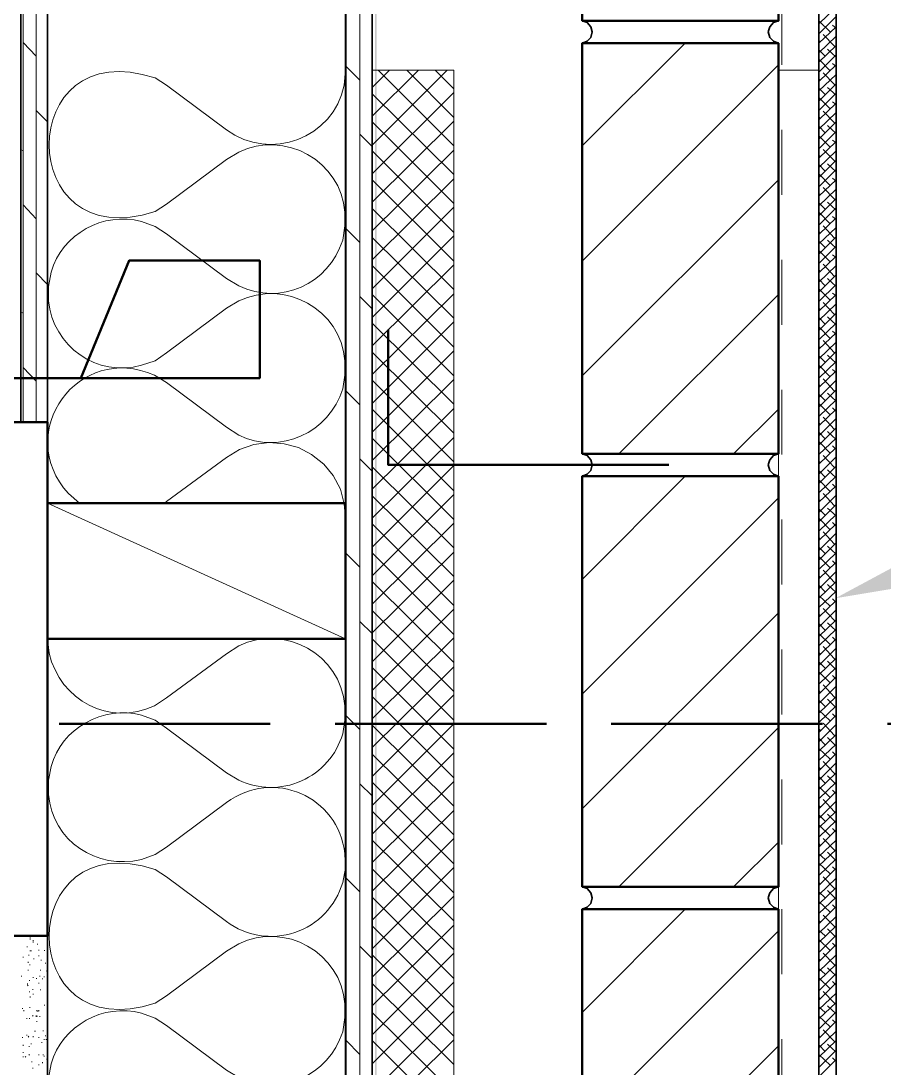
# Model space of a CAD drawing. Header units: inches. Extents: x 5 to 516, y -193 to 129.
# Drawn here: x 91.613 to 92.943, y -177.474 to -175.861 of the extents above; entities that cross this region are included whole.
import ezdxf

# ---------------------------------------------------------------- set-up
doc = ezdxf.new("R2010")
doc.units = ezdxf.units.IN
doc.header["$MEASUREMENT"] = 0
doc.linetypes.add('PDF_IMPORT', pattern=[1, 0.8, -0.2])
doc.layers.add('PDF8_Geometry', color=7, linetype='Continuous')
doc.layers.add('PDF8_Solid Fills', color=7, linetype='Continuous')

msp = doc.modelspace()

# ---------------------------------------------------------------- linework, layer by layer
at = {"layer": 'PDF8_Geometry', "lineweight": 35}
for points in [[(91.6132938, -171.1268929), (91.6132938, -176.4791154), (91.654405, -176.4791154), (91.654405, -171.1268929)], [(92.8421826, -179.5624484), (92.8421826, -171.3646701), (92.8688492, -171.3646701), (92.8688492, -179.5624484)]]:
    msp.add_lwpolyline(points, close=True, dxfattribs=at)
at = {"layer": 'PDF8_Geometry', "lineweight": 15}
for points in [[(91.6166282, -176.479116), (91.6166282, -171.1268935)], [(91.6366274, -176.479116), (91.6366274, -171.1268935)], [(92.1144061, -180.5413382), (92.1144061, -171.2280039)], [(92.1355152, -180.5413382), (92.1355152, -171.2280039)], [(92.8421826, -175.8657827), (92.8688492, -175.8402271)], [(92.8421826, -175.8813376), (92.8688492, -175.8546709)], [(92.8421826, -175.8957826), (92.8688492, -175.870227)], [(92.8599619, -175.8780044), (92.8421841, -175.8613377)], [(92.8688504, -175.8724491), (92.8632948, -175.8680046)], [(92.8444047, -175.8935604), (92.8421825, -175.8913382)], [(92.8421826, -175.9102264), (92.8688492, -175.8846709)], [(92.8666283, -175.9002268), (92.8488505, -175.8824491)], [(91.6366274, -175.9157818), (91.6166274, -175.8946707)], [(92.4777393, -176.0535596), (92.6366282, -175.8957818)], [(92.8421826, -175.9246714), (92.8688492, -175.8991159)], [(92.8521833, -175.9157818), (92.8421833, -175.9057818)], [(92.8688504, -175.9168928), (92.8555171, -175.9046706)], [(92.8421826, -175.9402263), (92.8688492, -175.9135597)], [(92.8599619, -175.9380042), (92.8421841, -175.9202264)], [(92.1110716, -175.9602267), (92.1132938, -175.9368933)], [(92.1355152, -175.9524492), (92.1144041, -175.9313381)], [(92.1544045, -176.0524485), (92.26996, -175.936893)], [(92.1544045, -175.9635599), (92.1810711, -175.9368932)], [(92.1544045, -176.0080048), (92.2255156, -175.9368936)], [(92.2799606, -176.0535596), (92.1632939, -175.9368929)], [(92.2799606, -176.0102269), (92.2077383, -175.9368936)], [(92.2799606, -175.965782), (92.2510717, -175.9368931)], [(92.4777393, -176.2313381), (92.7799616, -175.9291158)], [(92.8421826, -175.9546713), (92.8688492, -175.9291158)], [(92.8666283, -175.9591156), (92.8488505, -175.9413378)], [(92.8688504, -175.9313378), (92.8632948, -175.9268934)], [(91.9299604, -176.0291156), (91.8377382, -175.9602267), (91.8199604, -175.9491156)], [(92.8444047, -175.9524492), (92.8421825, -175.950227)], [(92.8421826, -175.9691152), (92.8688492, -175.9435596)], [(92.1544045, -176.0968934), (92.27996, -175.9713379)], [(92.2799606, -176.0980045), (92.154405, -175.97356)], [(92.8421826, -175.9846712), (92.8688492, -175.9580046)], [(92.8421826, -175.9991151), (92.8688492, -175.9724484)], [(92.8521833, -175.9746717), (92.8421833, -175.9646717)], [(92.8688504, -175.9757816), (92.8555171, -175.9635594)], [(92.8421826, -176.0135601), (92.8688492, -175.9880045)], [(92.8599619, -175.996893), (92.8421841, -175.9791152)], [(92.8688504, -175.9902266), (92.8632948, -175.9857821)], [(91.6544044, -176.0168933), (91.6366266, -175.9991155)], [(92.8421826, -176.028004), (92.8688492, -176.0024484)], [(92.8666283, -176.0180044), (92.8488505, -176.0002266)], [(92.1544045, -176.1402261), (92.27996, -176.0157817)], [(92.2799606, -176.1424483), (92.154405, -176.0168927)], [(92.8444047, -176.011338), (92.8421825, -176.0091157)], [(92.8421826, -176.04356), (92.8688492, -176.0168933)], [(92.1544045, -176.0546707), (92.1355156, -176.0357818)], [(92.8421826, -176.058005), (92.8688492, -176.0313383)], [(92.8521833, -176.0335593), (92.8421833, -176.0235593)], [(92.8599619, -176.0557817), (92.8421841, -176.038004)], [(92.8688504, -176.0346715), (92.8555171, -176.0224493)], [(92.8421826, -176.0724489), (92.8688492, -176.0468933)], [(92.8688504, -176.0491153), (92.8632948, -176.0446709)], [(91.6166282, -176.0613371), (91.6132948, -176.0591148)], [(91.9488493, -176.0635597), (91.9299604, -176.0746708), (91.8377382, -176.1435597)], [(92.1544045, -176.184671), (92.27996, -176.0602266)], [(92.2799606, -176.1868932), (92.154405, -176.0613376)], [(92.8444047, -176.0702267), (92.8421825, -176.0680045)], [(92.8421826, -176.0868927), (92.8688492, -176.0613372)], [(92.8666283, -176.0768931), (92.8488505, -176.0591153)], [(92.8421826, -176.1024488), (92.8688492, -176.0757821)], [(92.8521833, -176.0924492), (92.8421833, -176.0824492)], [(92.8688504, -176.0935602), (92.8555171, -176.081338)], [(92.1144061, -176.0980045), (92.113295, -176.0968934)], [(92.8421826, -176.1168926), (92.8688492, -176.090226)], [(92.8599619, -176.1146705), (92.8421841, -176.0968927)], [(92.1544045, -176.2291159), (92.27996, -176.1046715)], [(92.2799606, -176.2313381), (92.154405, -176.1057825)], [(92.4777393, -176.4080043), (92.7799616, -176.1057821)], [(92.8421826, -176.1313376), (92.8688492, -176.1057821)], [(92.8666283, -176.1357819), (92.8488505, -176.1180041)], [(92.8688504, -176.1080041), (92.8632948, -176.1035597)], [(92.8444047, -176.1291155), (92.8421825, -176.1268933)], [(92.8421826, -176.1457826), (92.8688492, -176.120227)], [(92.8421826, -176.1613375), (92.8688492, -176.1346709)], [(91.6366274, -176.1657818), (91.6166274, -176.1446707)], [(91.8199604, -176.1546711), (91.8377382, -176.14356)], [(92.1544045, -176.2735597), (92.27996, -176.1480041)], [(92.2799606, -176.2746708), (92.154405, -176.1502263)], [(92.8421826, -176.1757825), (92.8688492, -176.1491158)], [(92.8521833, -176.1513379), (92.8421833, -176.1413379)], [(92.8688504, -176.152449), (92.8555171, -176.1402268)], [(92.1088493, -176.1991153), (92.1121827, -176.1768931), (92.1121827, -176.155782)], [(92.8421826, -176.1902264), (92.8688492, -176.1646708)], [(92.8599619, -176.1735604), (92.8421841, -176.1557826)], [(92.8688504, -176.1668929), (92.8632948, -176.1624484)], [(91.9488493, -176.2691153), (91.9299604, -176.2580042), (91.8377382, -176.1891153), (91.8199604, -176.1780042), (91.7988493, -176.1702264)], [(92.1355152, -176.2024492), (92.1144041, -176.1813381)], [(92.8421826, -176.2046714), (92.8688492, -176.1791158)], [(92.8666283, -176.1957817), (92.8488505, -176.1768928)], [(92.1544045, -176.3180046), (92.27996, -176.192449)], [(92.2799606, -176.3191157), (92.154405, -176.1946712)], [(92.8444047, -176.1880042), (92.8421825, -176.185782)], [(92.8421826, -176.2202263), (92.8688492, -176.1935596)], [(92.8688504, -176.2113378), (92.8555171, -176.1991155)], [(92.8421826, -176.2346713), (92.8688492, -176.2080046)], [(92.8521833, -176.2102267), (92.8421833, -176.2002267)], [(92.8599619, -176.2324491), (92.8421841, -176.2146714)], [(92.8421826, -176.2491151), (92.8688492, -176.2235596)], [(92.8688504, -176.2257816), (92.8632948, -176.2213372)], [(91.6599604, -176.2480042), (91.655516, -176.2702264), (91.655516, -176.2924486)], [(92.1544045, -176.3613373), (92.27996, -176.2368929)], [(92.2799606, -176.3635606), (92.154405, -176.238005)], [(92.8444047, -176.246893), (92.8421825, -176.2446708)], [(92.8421826, -176.2635601), (92.8688492, -176.2380046)], [(92.8666283, -176.2546716), (92.8488505, -176.2357827)], [(91.6544044, -176.2668933), (91.6366266, -176.2491155)], [(92.8421826, -176.279115), (92.8688492, -176.2524484)], [(92.8521833, -176.2691154), (92.8421833, -176.2591154)], [(92.8688504, -176.2702265), (92.8555171, -176.2580043)], [(92.8421826, -176.29356), (92.8688492, -176.2668934)], [(92.8599619, -176.2913379), (92.8421841, -176.2735601)], [(92.8688504, -176.2846715), (92.8632948, -176.2802271)], [(91.9488493, -176.2924484), (91.9299604, -176.3035595), (91.8377382, -176.3724484)], [(92.1544045, -176.3046707), (92.1355156, -176.2857818)], [(92.1544045, -176.4057822), (92.27996, -176.2813378)], [(92.2799606, -176.4080043), (92.154405, -176.2824488)], [(92.5344048, -176.528004), (92.7799604, -176.2824484)], [(92.8421826, -176.308005), (92.8688492, -176.2824495)], [(92.8666283, -176.3135603), (92.8488505, -176.2946715)], [(91.6166282, -176.3113371), (91.6132948, -176.3091149)], [(92.8444047, -176.3057818), (92.8421825, -176.3035595)], [(92.8421826, -176.3224489), (92.8688492, -176.2968933)], [(92.8421826, -176.3380049), (92.8688492, -176.3113383)], [(92.1544045, -176.450226), (92.27996, -176.3246704)], [(92.2799606, -176.4513382), (92.154405, -176.3268937)], [(92.8421826, -176.3524488), (92.8688492, -176.3268932)], [(92.8521833, -176.3280042), (92.8421833, -176.3180042)], [(92.8688504, -176.3291153), (92.8555171, -176.316893)], [(92.8421826, -176.3668926), (92.8688492, -176.3413371)], [(92.8599619, -176.3502267), (92.8421841, -176.3324489)], [(92.8688504, -176.3435603), (92.8632948, -176.3391158)], [(92.1144061, -176.3480045), (92.113295, -176.3468934)], [(92.8421826, -176.3813376), (92.8688492, -176.3557821)], [(92.8666283, -176.3724491), (92.8488505, -176.3535602)], [(91.7988493, -176.3913375), (91.8199604, -176.3846709), (91.8377382, -176.3724487)], [(92.1544045, -176.4946709), (92.27996, -176.3691153)], [(92.2799606, -176.4957819), (92.154405, -176.3713375)], [(92.8444047, -176.3646705), (92.8421825, -176.3624483)], [(92.8421826, -176.3968937), (92.8688492, -176.370227)], [(92.8521833, -176.386893), (92.8421833, -176.376893)], [(92.8688504, -176.388004), (92.8555171, -176.3757818)], [(92.1088493, -176.4280039), (92.1121827, -176.4068928), (92.1121827, -176.3846706)], [(92.8421826, -176.4113375), (92.8688492, -176.385782)], [(92.8599619, -176.4091154), (92.8421841, -176.3913376)], [(91.6366274, -176.4157818), (91.6166274, -176.3946707)], [(91.9488493, -176.4991151), (91.9299604, -176.4868928), (91.8377382, -176.4180039), (91.8188493, -176.4068928)], [(92.8421826, -176.4257825), (92.8688492, -176.400227)], [(92.8688504, -176.402449), (92.8632948, -176.3980046)], [(92.1544045, -176.5380047), (92.27996, -176.4135603)], [(92.2799606, -176.5402268), (92.154405, -176.4146713)], [(92.8444047, -176.4235604), (92.8421825, -176.4213382)], [(92.8421826, -176.4413375), (92.8688492, -176.4146708)], [(92.8666283, -176.4313379), (92.8488505, -176.412449)], [(92.1355152, -176.4524492), (92.1144041, -176.4313381)], [(92.8421826, -176.4557824), (92.8688492, -176.4291158)], [(92.8521833, -176.4457817), (92.8421833, -176.4357817)], [(92.8688504, -176.4468939), (92.8555171, -176.4346717)], [(92.8421826, -176.4702263), (92.8688492, -176.4446707)], [(92.8599619, -176.4680042), (92.8421841, -176.4502264)], [(92.8688504, -176.4624488), (92.8632948, -176.4568933)], [(92.1544045, -176.5824485), (92.27996, -176.458004)], [(92.2799606, -176.5846706), (92.154405, -176.4591151)], [(92.7110722, -176.528004), (92.7799611, -176.4591151)], [(92.8421826, -176.4846713), (92.8688492, -176.4591157)], [(92.8421826, -176.5002262), (92.8688492, -176.4735595)], [(92.8666283, -176.4902266), (92.8488505, -176.4713377)], [(92.8444047, -176.4824492), (92.8421825, -176.4802269)], [(92.8421826, -176.5146712), (92.8688492, -176.4880045)], [(92.1544045, -176.6268934), (92.27996, -176.5024489)], [(92.2799606, -176.6291155), (92.154405, -176.50356)], [(92.8421826, -176.5291151), (92.8688492, -176.5035595)], [(92.8521833, -176.5046716), (92.8421833, -176.4946716)], [(92.8688504, -176.5057815), (92.8555171, -176.4935593)], [(92.1132939, -176.6280045), (92.1110717, -176.6046711), (92.1055161, -176.5824489), (92.094405, -176.5613378), (92.0799605, -176.54356), (92.0610717, -176.5291156), (92.0410717, -176.5180044), (92.0188494, -176.5124489), (91.9955161, -176.5102267), (91.9721828, -176.51356), (91.9499605, -176.5213378), (91.9299605, -176.53356), (91.8377383, -176.6013378), (91.8355161, -176.60356)], [(92.8421826, -176.54356), (92.8688492, -176.5180045)], [(92.8599619, -176.5268929), (92.8421841, -176.5091151)], [(92.8688504, -176.5213376), (92.8632948, -176.515782)], [(92.1544045, -176.5546707), (92.1355156, -176.5357818)], [(92.8421826, -176.559115), (92.8688492, -176.5324483)], [(92.8666283, -176.5491154), (92.8488505, -176.5302265)], [(92.1544045, -176.6713383), (92.27996, -176.5457827)], [(92.2799606, -176.6724482), (92.154405, -176.5480038)], [(92.8444047, -176.5413379), (92.8421825, -176.5391157)], [(92.8421826, -176.57356), (92.8688492, -176.5468933)], [(92.8521833, -176.5635604), (92.8421833, -176.5535604)], [(92.8688504, -176.5646714), (92.8555171, -176.5524492)], [(92.4777393, -176.7213374), (92.6366282, -176.5624485)], [(92.8421826, -176.5880049), (92.8688492, -176.5624494)], [(92.8599619, -176.5857828), (92.8421841, -176.568005)], [(92.8421826, -176.6024488), (92.8688492, -176.5768932)], [(92.8688504, -176.5802264), (92.8632948, -176.5746708)], [(91.6866271, -176.5891151), (91.7032938, -176.6035595)], [(92.1144061, -176.5980045), (92.113295, -176.5968934)], [(92.1544045, -176.7157821), (92.27996, -176.5902265)], [(92.2799606, -176.7168931), (92.154405, -176.5924487)], [(92.4777393, -176.8980048), (92.7799616, -176.5957825)], [(92.8444047, -176.6002267), (92.8421825, -176.5980045)], [(92.8421826, -176.6180049), (92.8688492, -176.5913382)], [(92.8666283, -176.6080041), (92.8488505, -176.5891152)], [(91.6544044, -176.6035599), (92.1132934, -176.8124488)], [(92.8421826, -176.6324487), (92.8688492, -176.605782)], [(92.8521833, -176.6224491), (92.8421833, -176.6124491)], [(92.8688504, -176.6235602), (92.8555171, -176.611338)], [(92.1544045, -176.7591159), (92.27996, -176.6346714)], [(92.8421826, -176.6468937), (92.8688492, -176.6213381)], [(92.8599619, -176.6446704), (92.8421841, -176.6268927)], [(92.8688504, -176.6391151), (92.8632948, -176.6335596)], [(92.2799606, -176.761338), (92.154405, -176.6357825)], [(92.8421826, -176.6613376), (92.8688492, -176.635782)], [(92.8421826, -176.6768936), (92.8688492, -176.6502269)], [(92.8666283, -176.6668929), (92.8488505, -176.648004)], [(92.8444047, -176.6591154), (92.8421825, -176.6568932)], [(92.8421826, -176.6913375), (92.8688492, -176.6646708)], [(92.1355152, -176.7024493), (92.1144041, -176.6813382)], [(92.1544045, -176.8035597), (92.27996, -176.6791152)], [(92.2799606, -176.8057818), (92.154405, -176.6802262)], [(92.8421826, -176.7057825), (92.8688492, -176.6802269)], [(92.8521833, -176.6813379), (92.8421833, -176.6713379)], [(92.8688504, -176.6824489), (92.8555171, -176.6702267)], [(92.8421826, -176.7202263), (92.8688492, -176.6946708)], [(92.8599619, -176.7035603), (92.8421841, -176.6857826)], [(92.8688504, -176.6980039), (92.8632948, -176.6924483)], [(92.8421826, -176.7357824), (92.8688492, -176.7091157)], [(92.8666283, -176.7257817), (92.8488505, -176.7068928)], [(92.1544045, -176.8480046), (92.27996, -176.722449)], [(92.2799606, -176.8491156), (92.154405, -176.7246712)], [(92.8444047, -176.7180042), (92.8421825, -176.715782)], [(92.8421826, -176.7502262), (92.8688492, -176.7246707)], [(92.8521833, -176.7402266), (92.8421833, -176.7302266)], [(92.8688504, -176.7413377), (92.8555171, -176.7291155)], [(92.8421826, -176.7646712), (92.8688492, -176.7391157)], [(92.8599619, -176.7624491), (92.8421841, -176.7457824)], [(92.8421826, -176.7791151), (92.8688492, -176.7535595)], [(92.8688504, -176.7568938), (92.8632948, -176.7513382)], [(92.1544045, -176.8924483), (92.27996, -176.7668928)], [(92.2799606, -176.8935605), (92.154405, -176.7691161)], [(92.4777393, -177.0746711), (92.7799616, -176.7724488)], [(92.8444047, -176.7768929), (92.8421825, -176.7746707)], [(92.8421826, -176.7946711), (92.8688492, -176.7680045)], [(92.8666283, -176.7846715), (92.8488505, -176.7657826)], [(92.1544045, -176.8046707), (92.1355156, -176.7857818)], [(92.8421826, -176.809115), (92.8688492, -176.7835594)], [(92.8521833, -176.7991154), (92.8421833, -176.7891154)], [(92.8688504, -176.8002265), (92.8555171, -176.7880042)], [(92.1544045, -176.9357822), (92.27996, -176.8113377)], [(92.8421826, -176.82356), (92.8688492, -176.7980044)], [(92.8599619, -176.8213378), (92.8421841, -176.8046712)], [(92.8688504, -176.8157825), (92.8632948, -176.810227)], [(91.6544044, -176.8124493), (91.6566266, -176.8346715)], [(91.9488493, -176.8235593), (91.9299604, -176.8357816), (91.8377382, -176.9035594)], [(92.2799606, -176.9380043), (92.154405, -176.8124487)], [(92.8421826, -176.8391149), (92.8688492, -176.8124482)], [(92.8421826, -176.8535599), (92.8688492, -176.8268932)], [(92.8666283, -176.8435603), (92.8488505, -176.8246714)], [(92.8444047, -176.8357828), (92.8421825, -176.8335606)], [(92.8421826, -176.8680049), (92.8688492, -176.8424493)], [(92.1144061, -176.8480046), (92.113295, -176.8468934)], [(92.1544045, -176.9802271), (92.27996, -176.8557826)], [(92.2799606, -176.9824492), (92.154405, -176.8568936)], [(92.8421826, -176.8824487), (92.8688492, -176.8568932)], [(92.8521833, -176.8580042), (92.8421833, -176.8480042)], [(92.8688504, -176.8602263), (92.8555171, -176.846893)], [(92.8421826, -176.8980048), (92.8688492, -176.8713381)], [(92.8599619, -176.8802266), (92.8421841, -176.8635599)], [(92.8688504, -176.8746713), (92.8632948, -176.8691157)], [(92.8444047, -176.8946705), (92.8421825, -176.8924482)], [(92.8421826, -176.9124486), (92.8688492, -176.885782)], [(92.8666283, -176.9024491), (92.8488505, -176.8835602)], [(91.8188489, -176.9157827), (91.8377378, -176.9035604)], [(92.1544045, -177.0246708), (92.27996, -176.8991153)], [(92.2799606, -177.026893), (92.154405, -176.9013374)], [(92.8421826, -176.9268936), (92.8688492, -176.9013381)], [(92.8521833, -176.9168929), (92.8421833, -176.9068929)], [(92.8688504, -176.9191162), (92.8555171, -176.9057828)], [(92.8421826, -176.9413375), (92.8688492, -176.9157819)], [(92.8599619, -176.9391154), (92.8421841, -176.9224487)], [(92.1355152, -176.9524493), (92.1144041, -176.9313382)], [(92.8421826, -176.9568935), (92.8688492, -176.9302269)], [(92.8688504, -176.93356), (92.8632948, -176.9280045)], [(92.1544045, -177.0691157), (92.27996, -176.9435602)], [(92.2799606, -177.0702268), (92.154405, -176.9457823)], [(92.5344048, -177.1946707), (92.7799604, -176.9491151)], [(92.8444047, -176.9535604), (92.8421825, -176.9513381)], [(92.8421826, -176.9713374), (92.8688492, -176.9446707)], [(92.8666283, -176.9613378), (92.8488505, -176.9424489)], [(92.8421826, -176.9857824), (92.8688492, -176.9602268)], [(92.8521833, -176.9757817), (92.8421833, -176.9657817)], [(92.8688504, -176.9780038), (92.8555171, -176.9646705)], [(92.1544045, -177.1135606), (92.27996, -176.9880051)], [(92.8421826, -177.0002263), (92.8688492, -176.9746707)], [(92.8421826, -177.0157823), (92.8688492, -176.9891156)], [(92.8599619, -176.9980041), (92.8421841, -176.9813375)], [(92.8688504, -176.9924488), (92.8632948, -176.9868932)], [(92.2799606, -177.1146706), (92.154405, -176.9902261)], [(92.8421826, -177.0302273), (92.8688492, -177.0035606)], [(92.8666283, -177.0202266), (92.8488505, -177.0013377)], [(91.6599604, -177.0091149), (91.655516, -177.030226), (91.655516, -177.0524483)], [(92.8444047, -177.0124491), (92.8421825, -177.0102269)], [(92.8421826, -177.0446712), (92.8688492, -177.0191156)], [(92.1544045, -177.0546707), (92.1355156, -177.0357819)], [(92.1544045, -177.1568933), (92.27996, -177.0324489)], [(92.2799606, -177.1591155), (92.154405, -177.0335599)], [(92.8421826, -177.059115), (92.8688492, -177.0335595)], [(92.8521833, -177.0346716), (92.8421833, -177.0246716)], [(92.8688504, -177.0368937), (92.8555171, -177.0235604)], [(92.8421826, -177.0746711), (92.8688492, -177.0480044)], [(92.8599619, -177.0568929), (92.8421841, -177.0402262)], [(92.8688504, -177.0513375), (92.8632948, -177.045782)], [(91.9299605, -177.0646707), (91.8377383, -177.1335596)], [(92.8444047, -177.0713379), (92.8421825, -177.0691156)], [(92.8421826, -177.0891149), (92.8688492, -177.0624483)], [(92.8666283, -177.0791153), (92.8488505, -177.0602264)], [(92.1544045, -177.2013382), (92.27996, -177.0768938)], [(92.2799606, -177.2035604), (92.154405, -177.0780048)], [(92.8421826, -177.1035599), (92.8688492, -177.0780044)], [(92.8521833, -177.0935603), (92.8421833, -177.0835603)], [(92.8688504, -177.0957824), (92.8555171, -177.0824491)], [(92.1144061, -177.0980046), (92.113295, -177.0968935)], [(92.8421826, -177.1180049), (92.8688492, -177.0924493)], [(92.8599619, -177.1157828), (92.8421841, -177.0991161)], [(92.8421826, -177.1335598), (92.8688492, -177.1068932)], [(92.8688504, -177.1102263), (92.8632948, -177.1046708)], [(91.7988493, -177.1524483), (91.8199604, -177.1446705), (91.8377382, -177.1335594)], [(92.1544045, -177.245782), (92.27996, -177.1202264)], [(92.2799606, -177.2468931), (92.154405, -177.1224486)], [(92.7110722, -177.1946707), (92.7799611, -177.1257818)], [(92.8444047, -177.1302266), (92.8421825, -177.1280044)], [(92.8421826, -177.1480048), (92.8688492, -177.1224493)], [(92.8666283, -177.1380041), (92.8488505, -177.1202263)], [(92.1132939, -177.1657819), (92.1121828, -177.1435596)], [(92.8421826, -177.1624487), (92.8688492, -177.1368931)], [(92.8521833, -177.1524491), (92.8421833, -177.1435602)], [(92.8688504, -177.1546712), (92.8555171, -177.1413379)], [(92.1544045, -177.2902269), (92.27996, -177.1646713)], [(92.2799606, -177.291338), (92.154405, -177.1668935)], [(92.8421826, -177.1768937), (92.8688492, -177.1513381)], [(92.8421826, -177.1924486), (92.8688492, -177.1657819)], [(92.8599619, -177.1746715), (92.8421841, -177.1580049)], [(92.8688504, -177.1691162), (92.8632948, -177.1635606)], [(92.1355152, -177.2024493), (92.1144041, -177.1813382)], [(92.8421826, -177.2068936), (92.8688492, -177.181338)], [(92.8666283, -177.196894), (92.8488505, -177.1791162)], [(92.8444047, -177.1902264), (92.8421825, -177.1868931)], [(92.8421826, -177.2213374), (92.8688492, -177.1957819)], [(92.1544045, -177.3335596), (92.27996, -177.2091152)], [(92.2799606, -177.3357829), (92.154405, -177.2102273)], [(92.8421826, -177.2357824), (92.8688492, -177.2102269)], [(92.8521833, -177.2113378), (92.8421833, -177.2024489)], [(92.8688504, -177.21356), (92.8555171, -177.2002266)], [(92.4777393, -177.3880041), (92.6366282, -177.2291152)], [(92.8421826, -177.2513373), (92.8688492, -177.2246707)], [(92.8599619, -177.2335603), (92.8421841, -177.2168936)], [(92.8688504, -177.2280038), (92.8632948, -177.2224483)], [(92.8444047, -177.2491152), (92.8421825, -177.2457819)], [(92.8421826, -177.2657823), (92.8688492, -177.2402268)], [(92.8666283, -177.2557816), (92.8488505, -177.2380038)], [(92.1544045, -177.3780045), (92.27996, -177.2535601)], [(92.2799606, -177.3802266), (92.154405, -177.2546711)], [(92.4777393, -177.5646715), (92.7799616, -177.2624493)], [(92.8421826, -177.2802273), (92.8688492, -177.2546718)], [(92.8521833, -177.2702266), (92.8421833, -177.2613377)], [(92.8688504, -177.2724487), (92.8555171, -177.2591154)], [(91.6277388, -177.2735598), (91.6277388, -177.2724487)], [(91.6277388, -177.2746709), (91.6277388, -177.275782)], [(91.6321831, -177.276893), (91.6321831, -177.2780041)], [(91.6321831, -177.2802273), (91.6321831, -177.2791162)], [(92.8421826, -177.2957822), (92.8688492, -177.2691156)], [(92.8599619, -177.292449), (92.8421841, -177.2757824)], [(91.6232946, -177.2868937), (91.6221835, -177.2868937)], [(91.6277388, -177.292449), (91.6277388, -177.2935602)], [(91.6288488, -177.2935601), (91.6288488, -177.292449)], [(91.6388495, -177.2835594), (91.6388495, -177.2824483)], [(91.6410716, -177.291338), (91.6410716, -177.2924491)], [(91.6499601, -177.292449), (91.648849, -177.292449)], [(91.9488493, -177.2824489), (91.9299604, -177.29356), (91.8377382, -177.3624489)], [(92.1544045, -177.3046708), (92.1355156, -177.2857819)], [(92.8421826, -177.3102272), (92.8688492, -177.2835606)], [(92.8688504, -177.2868937), (92.8632948, -177.2813382)], [(91.6166282, -177.3035597), (91.6166282, -177.3024486)], [(91.6244045, -177.3113372), (91.6244045, -177.3102261)], [(91.6255167, -177.2991154), (91.6255167, -177.3002265)], [(91.6332953, -177.3057818), (91.6332953, -177.3046707)], [(91.6410716, -177.3002265), (91.6410716, -177.3013376)], [(91.6444059, -177.3080051), (91.6444059, -177.306894)], [(91.6510723, -177.3113372), (91.6510723, -177.3124483)], [(92.1544045, -177.4224483), (92.27996, -177.2968927)], [(92.2799606, -177.4246715), (92.154405, -177.299116)], [(92.8444047, -177.3080051), (92.8421825, -177.3046718)], [(92.8421826, -177.3246711), (92.8688492, -177.2991155)], [(92.8666283, -177.3146715), (92.8488505, -177.2968937)], [(91.6244045, -177.322449), (91.6244045, -177.3235601)], [(91.6277388, -177.3146715), (91.6266277, -177.3146715)], [(91.6432938, -177.322449), (91.6432938, -177.3235601)], [(91.6532945, -177.3246711), (91.6532945, -177.32356)], [(92.8421826, -177.3391149), (92.8688492, -177.3135594)], [(92.8421826, -177.354671), (92.8688492, -177.3280043)], [(92.8521833, -177.3291153), (92.8421833, -177.3202265)], [(92.8688504, -177.3313375), (92.8555171, -177.3191153)], [(91.614406, -177.3324485), (91.614406, -177.3313374)], [(91.6232946, -177.3446714), (91.6232946, -177.3435603)], [(91.6266266, -177.3391149), (91.6266266, -177.3380038)], [(91.6321831, -177.3346707), (91.6321831, -177.3335596)], [(91.6366274, -177.3357829), (91.6377385, -177.3357829)], [(91.6410716, -177.3424493), (91.6410716, -177.3435604)], [(91.6421838, -177.3324485), (91.6421838, -177.3313374)], [(91.6466281, -177.3357829), (91.6466281, -177.336894)], [(91.6488502, -177.3335596), (91.6488502, -177.3324485)], [(92.1544045, -177.4668932), (92.27996, -177.3413376)], [(92.2799606, -177.4680042), (92.154405, -177.3435598)], [(92.8421826, -177.369116), (92.8688492, -177.3424493)], [(92.8599619, -177.3513378), (92.8421841, -177.3346711)], [(92.8688504, -177.3457825), (92.8632948, -177.3402269)], [(91.6244045, -177.3457825), (91.6232934, -177.3468936)], [(91.6266266, -177.3568931), (91.6266266, -177.355782)], [(91.6321831, -177.3524489), (91.631072, -177.3524489)], [(91.6321831, -177.3602263), (91.6321831, -177.3591152)], [(91.6432938, -177.3535599), (91.6432938, -177.3524488)], [(91.6544044, -177.3468935), (91.6544044, -177.3457824)], [(92.1144061, -177.3480046), (92.113295, -177.3468935)], [(92.8421826, -177.3835598), (92.8688492, -177.3580043)], [(92.8666283, -177.3735602), (92.8488505, -177.3557825)], [(91.6277388, -177.3646706), (91.6277388, -177.3635595)], [(91.6544044, -177.3713381), (91.6544044, -177.370227)], [(91.8199604, -177.3735602), (91.8377382, -177.3624491)], [(92.1088493, -177.4180044), (92.1121827, -177.3957822), (92.1121827, -177.3746711)], [(92.8444047, -177.3668927), (92.8421825, -177.3635594)], [(92.8421826, -177.3980048), (92.8688492, -177.3724493)], [(91.615516, -177.3813377), (91.615516, -177.3824488)], [(91.6177381, -177.385782), (91.6177381, -177.3846709)], [(91.6277388, -177.3802266), (91.6266277, -177.3802266)], [(91.6310709, -177.3924484), (91.632182, -177.3935595)], [(91.6366274, -177.3935606), (91.6366274, -177.3924495)], [(91.6377396, -177.385782), (91.6377396, -177.3846709)], [(91.6388495, -177.385782), (91.6399606, -177.385782)], [(91.6410716, -177.3846709), (91.6410716, -177.385782)], [(91.6499601, -177.3768934), (91.648849, -177.3768934)], [(91.9488493, -177.4880044), (91.9299604, -177.4768933), (91.8377382, -177.4080044), (91.8199604, -177.3968933), (91.7988493, -177.3891155)], [(92.1544045, -177.5113381), (92.27996, -177.3857825)], [(92.2799606, -177.5124491), (92.154405, -177.3880047)], [(92.8421826, -177.4135598), (92.8688492, -177.3868931)], [(92.8521833, -177.3880041), (92.8421833, -177.3791152)], [(92.8688504, -177.3902262), (92.8555171, -177.378004)], [(91.6221824, -177.3968938), (91.6221824, -177.3980049)], [(91.6266266, -177.3980048), (91.6266266, -177.3968937)], [(91.6366274, -177.3946705), (91.6366274, -177.3935594)], [(91.6388495, -177.3935606), (91.6377384, -177.3935606)], [(91.6377396, -177.4024491), (91.6377396, -177.401338)], [(91.6421838, -177.3946705), (91.6421838, -177.3935594)], [(91.6544044, -177.3968938), (91.6544044, -177.3957827)], [(92.8421826, -177.4280047), (92.8688492, -177.4013381)], [(92.8599619, -177.4102266), (92.8421841, -177.3935599)], [(92.8688504, -177.4046712), (92.8632948, -177.3991157)], [(91.6244045, -177.4246715), (91.6255156, -177.4257827)], [(91.6321831, -177.4257826), (91.6321831, -177.4246715)], [(91.6355152, -177.416893), (91.634404, -177.416893)], [(91.6510723, -177.4246715), (91.6510723, -177.4235604)], [(92.8444047, -177.4257826), (92.8421825, -177.4224493)], [(92.8421826, -177.4424486), (92.8688492, -177.416893)], [(92.8666283, -177.432449), (92.8488505, -177.4146712)], [(91.615516, -177.4257826), (91.615516, -177.4268937)], [(91.6166282, -177.4391154), (91.6166282, -177.4380043)], [(91.6266266, -177.4402265), (91.6255155, -177.4402265)], [(91.6288488, -177.4357822), (91.6288488, -177.4368933)], [(91.6410716, -177.4268937), (91.6410716, -177.4257826)], [(91.6455159, -177.4346711), (91.6455159, -177.43356)], [(91.6488502, -177.4291158), (91.6488502, -177.4302269)], [(91.6521823, -177.4291158), (91.6521823, -177.4302269)], [(92.1355152, -177.4524493), (92.1144041, -177.4313382)], [(92.27996, -177.4302263), (92.1544045, -177.5546708), (92.1355156, -177.5357819)], [(92.2799606, -177.5568929), (92.154405, -177.4313374)], [(92.4777393, -177.7413378), (92.7799616, -177.4391155)], [(92.8421826, -177.4568936), (92.8688492, -177.431338)], [(92.8521833, -177.4480039), (92.8421833, -177.4380039)], [(92.8688504, -177.4491161), (92.8555171, -177.4368939)], [(91.6166282, -177.4502261), (91.6166282, -177.449115)], [(91.6166282, -177.4557825), (91.6166282, -177.4568936)], [(91.6210724, -177.4557825), (91.6199613, -177.4568936)], [(91.6255167, -177.4524493), (91.6266278, -177.4535604)], [(91.6410716, -177.4524493), (91.6410716, -177.4535604)], [(91.647738, -177.4535604), (91.647738, -177.4524493)], [(91.6488502, -177.4557825), (91.6488502, -177.4546714)], [(92.8421826, -177.4724485), (92.8688492, -177.4457818)], [(92.8599619, -177.4691153), (92.8421841, -177.4524486)], [(91.629961, -177.4646711), (91.629961, -177.4635599)], [(91.6410716, -177.4691153), (91.6410716, -177.4680042)], [(91.6466281, -177.4646711), (91.6466281, -177.4657822)], [(91.6532945, -177.4602268), (91.6532945, -177.4591157)], [(91.6599604, -177.4668933), (91.655516, -177.4891155), (91.655516, -177.5113378)], [(92.8421826, -177.4868935), (92.8688492, -177.4602268)], [(92.8688504, -177.46356), (92.8632948, -177.4580044)], [(91.6321831, -177.4735596), (91.631072, -177.4735596)]]:
    msp.add_lwpolyline(points, dxfattribs=at)
at = {"layer": 'PDF8_Geometry', "lineweight": 35}
for points in [[(92.1132939, -171.2291155), (92.1132939, -180.5413382), (92.154405, -180.5413382), (92.154405, -171.2291155)], [(92.4777393, -175.8957826), (92.4855171, -175.8924492), (92.4910727, -175.8868937), (92.4932949, -175.8780048), (92.4910727, -175.870227), (92.4855171, -175.8635604), (92.4777393, -175.8613381)], [(92.7799606, -175.8613373), (92.7721828, -175.8635595), (92.7666273, -175.8702262), (92.764405, -175.8780039), (92.7666273, -175.8868928), (92.7721828, -175.8924484), (92.7799606, -175.8957817)], [(92.4777393, -176.5624493), (92.4855171, -176.559116), (92.4910727, -176.5535604), (92.4932949, -176.5446715), (92.4910727, -176.5368937), (92.4855171, -176.5302271), (92.4777393, -176.5280049)], [(92.7799606, -176.528004), (92.7721828, -176.5302262), (92.7666273, -176.5368929), (92.764405, -176.5446707), (92.7666273, -176.5535596), (92.7721828, -176.5591151), (92.7799606, -176.5624484)], [(92.4777393, -177.229116), (92.4855171, -177.2257827), (92.4910727, -177.2202271), (92.4932949, -177.2113382), (92.4910727, -177.2035605), (92.4855171, -177.1968938), (92.4777393, -177.1946716)], [(92.7799606, -177.1946707), (92.7721828, -177.1968929), (92.7666273, -177.2035596), (92.764405, -177.2113374), (92.7666273, -177.2202263), (92.7721828, -177.2257818), (92.7799606, -177.2291152)], [(91.6544044, -180.645783), (91.6544044, -177.2702272), (91.6132933, -177.2702272)]]:
    msp.add_lwpolyline(points, dxfattribs=at)
at = {"layer": 'PDF8_Geometry', "linetype": 'PDF_IMPORT', "lineweight": 15, "ltscale": 0.042222}
msp.add_lwpolyline([(92.7855171, -171.2291155), (92.7855171, -179.5624485)], dxfattribs=at)
at = {"layer": 'PDF8_Geometry', "lineweight": 50}
for points in [[(92.4777393, -175.8613381), (92.4777393, -175.2291159), (92.7799616, -175.2291159), (92.7799616, -175.8613381)], [(92.4777393, -176.5280048), (92.4777393, -175.8957826), (92.7799616, -175.8957826), (92.7799616, -176.5280048)], [(91.5088491, -177.2702272), (91.5088491, -176.479116), (91.6544047, -176.479116), (91.6544047, -177.2702272)], [(92.4777393, -177.1946716), (92.4777393, -176.5624493), (92.7799616, -176.5624493), (92.7799616, -177.1946716)], [(91.6544044, -176.6035604), (91.6544044, -176.8124493), (92.1132934, -176.8124493), (92.1132934, -176.6035604)], [(92.4777393, -177.8613383), (92.4777393, -177.229116), (92.7799616, -177.229116), (92.7799616, -177.8613383)]]:
    msp.add_lwpolyline(points, close=True, dxfattribs=at)
at = {"layer": 'PDF8_Geometry', "lineweight": 15}
for points in [[(92.2799606, -180.5413379), (92.2799606, -175.9368932), (92.154405, -175.9368932), (92.154405, -180.5413379)], [(91.6221824, -177.4224494), (91.6221824, -177.4235605)], [(91.647738, -177.4157818), (91.647738, -177.416893)]]:
    msp.add_lwpolyline(points, close=True, dxfattribs=at)
at = {"layer": 'PDF8_Geometry', "lineweight": 9}
msp.add_lwpolyline([(92.8421826, -179.8957823), (92.8421826, -175.9368932), (92.7799603, -175.9368932), (92.7799603, -179.8957823)], close=True, dxfattribs=at)
at = {"layer": 'PDF8_Geometry', "lineweight": 50}
for points in [[(91.3621816, -176.4113375), (91.9810705, -176.4113375), (91.9810705, -176.2302264), (91.7799594, -176.2302264), (91.705515, -176.4113375)], [(92.6110718, -176.5446711), (92.1788495, -176.5446711), (92.1788495, -176.3368933)]]:
    msp.add_lwpolyline(points, dxfattribs=at)
at = {"layer": 'PDF8_Geometry', "lineweight": 15}
for points in [[(92.1121827, -176.9157816), (92.1121827, -176.9380038), (92.1088493, -176.9591149, -0.461333454), (91.9488493, -177.030226), (91.9299604, -177.0191149), (91.8377382, -176.950226), (91.8199604, -176.9380038), (91.7988493, -176.930226)], [(92.1132938, -177.1657825), (92.1088493, -177.1880047, -0.523713007), (91.9299604, -177.2480047), (91.8377382, -177.1791158), (91.8199604, -177.1680047)]]:
    msp.add_lwpolyline(points, format="xyb", dxfattribs=at)
at = {"layer": 'PDF8_Geometry', "linetype": 'PDF_IMPORT', "lineweight": 50, "ltscale": 0.406667}
msp.add_lwpolyline([(96.2266275, -179.1535603), (96.2266275, -180.7568939), (91.2466278, -180.7568941), (91.2466262, -176.9435601), (93.8966279, -176.9435596), (93.8966283, -179.15356), (96.2266286, -179.1535603)], dxfattribs=at)
at = {"layer": 'PDF8_Geometry', "lineweight": 15}
for points in [[(91.8199604, -175.9491156), (91.6022012, -175.8768563), (91.6022012, -176.2269304), (91.8199604, -176.1546711)], [(91.9299604, -176.0291156), (91.9972012, -176.0784674), (92.0946086, -176.0423933), (92.1110716, -175.9602267)], [(92.1121827, -176.155782), (92.106979, -176.0772449), (92.018979, -176.0281338), (91.9488493, -176.0635597)], [(91.7988493, -176.1702264), (91.740516, -176.1541338), (91.6760715, -176.1894116), (91.6599604, -176.2480042)], [(91.9488493, -176.2691153), (92.013479, -176.3007079), (92.0867568, -176.2664672), (92.1088493, -176.1991153)], [(92.1121827, -176.3846706), (92.1068123, -176.3052632), (92.018979, -176.2581706), (91.9488493, -176.2924484)], [(91.655516, -176.2924486), (91.663016, -176.3619672), (91.7308493, -176.4113005), (91.7988493, -176.3913375)], [(91.8188493, -176.4068928), (91.7025715, -176.3545965), (91.6002012, -176.4951706), (91.6866271, -176.5891151)], [(91.9488493, -176.4991151), (92.0124975, -176.5301706), (92.0880716, -176.4950039), (92.1088493, -176.4280039)], [(92.1121827, -176.9157816), (92.1057012, -176.8364853), (92.0198123, -176.789189), (91.9488493, -176.8235593)], [(91.6566266, -176.8346715), (91.6741637, -176.9079308), (91.749497, -176.9480604), (91.8188489, -176.9157827)], [(91.7988493, -176.930226), (91.7403864, -176.9147075), (91.6755901, -176.9503001), (91.6599604, -177.0091149)], [(92.1121828, -177.1435596), (92.1026087, -177.0546152), (92.0014605, -177.0115596), (91.9299605, -177.0646707)], [(91.655516, -177.0524483), (91.6627752, -177.1246705), (91.7294419, -177.1685964), (91.7988493, -177.1524483)], [(91.8199604, -177.1680047), (91.6025345, -177.0949306), (91.6019604, -177.4460788), (91.8199604, -177.3735602)], [(92.1121827, -177.3746711), (92.106979, -177.296134), (92.0189975, -177.2470229), (91.9488493, -177.2824489)], [(91.7988493, -177.3891155), (91.740516, -177.3730229), (91.6760715, -177.4083007), (91.6599604, -177.4668933)], [(91.9488493, -177.4880044), (92.0126086, -177.519023), (92.0868864, -177.4855229), (92.1088493, -177.4180044)]]:
    msp.add_open_spline(points, degree=3, dxfattribs=at)
at = {"layer": 'PDF8_Solid Fills', "lineweight": 50, "transparency": 33554559}
for points in [[(92.1588487, -171.2291155), (92.1610709, -180.5413382), (92.1588487, -180.5413382)], [(92.1610731, -171.2291155), (92.1588509, -171.2291155), (92.1610731, -180.5413382)], [(93.0344049, -176.7224485), (92.8677382, -176.7502262), (93.0166271, -176.6702262)]]:
    msp.add_solid(points, dxfattribs=at)

doc.saveas('drawing.dxf')
